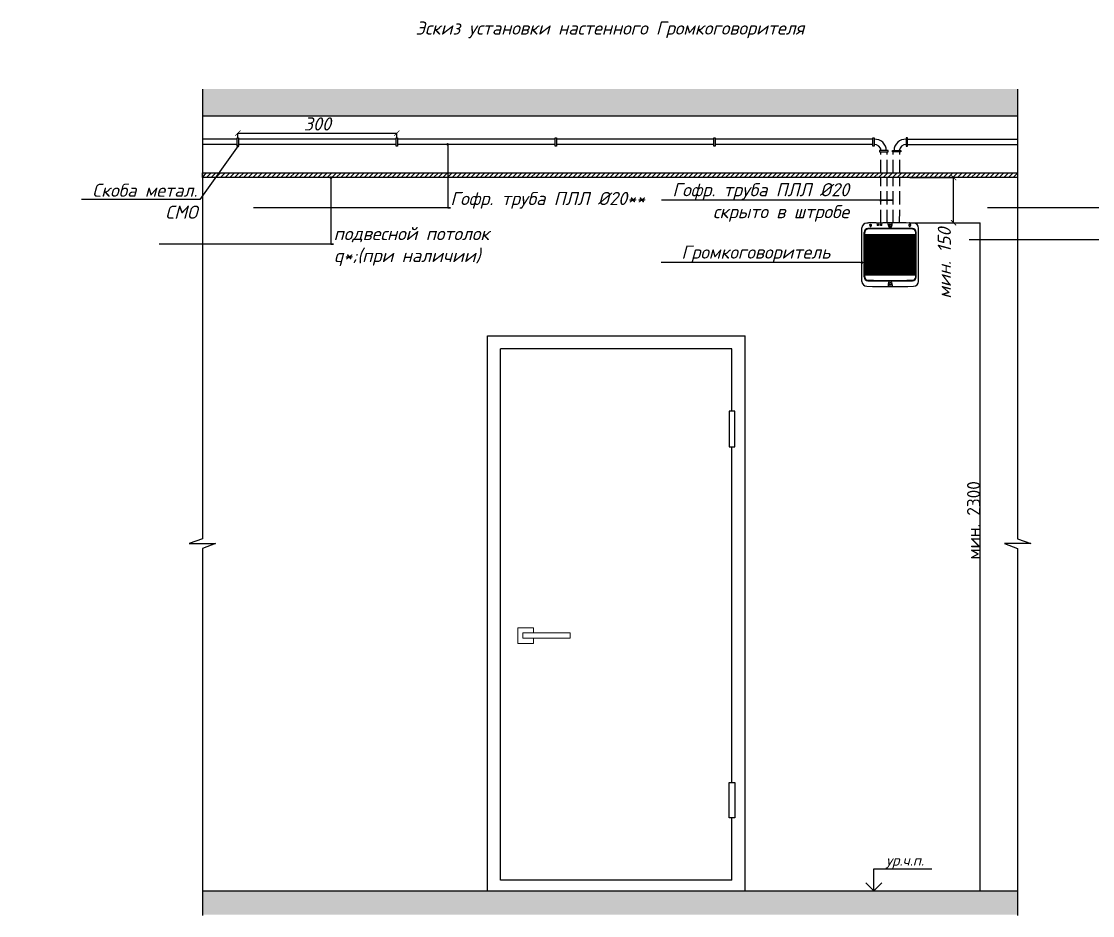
# Model space of a CAD drawing. Extents: x -152830 to 1281226, y -304852 to -2349.
# Drawn here: x 1075111 to 1095485, y -119003 to -102003 of the extents above; entities that cross this region are included whole.
import ezdxf
from ezdxf import colors
from ezdxf.entities.mleader import LeaderData, LeaderLine
from ezdxf.math import Vec2, Vec3

# ---------------------------------------------------------------- set-up
doc = ezdxf.new("R2010")
doc.units = 0
doc.header["$LTSCALE"] = 100
doc.header["$PDMODE"] = 1
doc.header["$PDSIZE"] = 200
doc.linetypes.add('GOST2.303 4', pattern=[7, 5, -2, 0])
doc.layers.get('Defpoints').update_dxf_attribs({"color": 42})
doc.styles.add('BDG_GOST_Common_R', font='GOST_Common.ttf')
doc.styles.add('OlympDesign', font='isocpeui.ttf', dxfattribs={"height": 250})
doc.linetypes.add('зигзаг', pattern='A,0.00254,-5.08,[131,ltypeshp.shx,S=5.08,R=0,X=-5.08,Y=0],-10.16,[131,ltypeshp.shx,S=5.08,R=180,X=5.08,Y=0],-5.08', length=20.32254)
doc.dimstyles.new('BDG_D_1-4', dxfattribs={"dimtxt": 2.5, "dimasz": 2, "dimexe": 1, "dimexo": 0.5, "dimgap": 0.5, "dimtad": 1, "dimdec": 4, "dimlfac": 4, "dimdsep": 46, "dimtxsty": 'BDG_GOST_Common_R', "dimblk": 'ARCHTICK', "dimcen": 0, "dimclrd": 256, "dimclre": 256, "dimclrt": 256, "dimadec": 4, "dimazin": 2, "dimtfac": 1, "dimtdec": 4, "dimtofl": 0, "dimtmove": 1, "dimatfit": 3, "dimfxl": 1, "dimtolj": 1, "dimtzin": 0, "dimlwd": -1, "dimlwe": -1, "dimarcsym": 0})

# ---------------------------------------------------------------- blocks, each defined once
blk = doc.blocks.new('_Open90')
at = {"color": 0, "linetype": 'ByBlock', "lineweight": -2}
for p, q in [((0, 0), (-1, 0)), ((-0.5, 0.5), (0, 0)), ((0, 0), (-0.5, -0.5))]:
    blk.add_line(p, q, dxfattribs=at)
blk = doc.blocks.new('_ArchTick')
at = {"color": 0, "linetype": 'ByBlock', "const_width": 0.15}
blk.add_lwpolyline([(-0.5, -0.5), (0.5, 0.5)], dxfattribs=at)
blk = doc.blocks.new('*D289')
at = {"transparency": 16777216}
for p, q in [((1092012, -105830), (1093349, -105830)), ((1093348, -118530), (1093348, -105830)), ((1090543, -118530), (1093349, -118530))]:
    blk.add_line(p, q, dxfattribs=at)
at = {"layer": 'Defpoints', "color": 0, "transparency": 16777216}
for p in [(1092011, -105830), (1093348, -105830), (1090542, -118530)]:
    blk.add_point(p, dxfattribs=at)
at = {"transparency": 16777216, "xscale": 2, "yscale": 2, "zscale": 2}
for p, rotation in [((1093348, -105830), 90), ((1093348, -118530), 270)]:
    blk.add_blockref('_ArchTick', p, dxfattribs=dict(at, rotation=rotation))
at = {"transparency": 16777216, "insert": (1093222, -111488), "char_height": 2.5, "width": 1514.57, "attachment_point": 5, "rotation": 90, "style": 'BDG_GOST_Common_R'}
blk.add_mtext('\\A1;{\\H100x;мин. 2300}', dxfattribs=at)
blk = doc.blocks.new('_Dot')
at = {"color": 0, "linetype": 'ByBlock', "lineweight": -2}
blk.add_line((-0.5, 0), (-1, 0), dxfattribs=at)
at = {"color": 0, "linetype": 'ByBlock', "const_width": 0.5}
blk.add_lwpolyline([(-0.25, 0, 1), (0.25, 0, 1)], format="xyb", close=True, dxfattribs=at)
blk = doc.blocks.new('*D290')
at = {"transparency": 16777216}
for p, q in [((1079229, -104213), (1079229, -104126)), ((1079229, -104127), (1082251, -104127)), ((1082251, -104213), (1082251, -104126))]:
    blk.add_line(p, q, dxfattribs=at)
at = {"layer": 'Defpoints', "color": 0, "transparency": 16777216}
for p in [(1079229, -104213), (1082251, -104127), (1082251, -104213)]:
    blk.add_point(p, dxfattribs=at)
at = {"transparency": 16777216, "xscale": 100, "yscale": 100, "zscale": 100, "rotation": 180}
blk.add_blockref('_ArchTick', (1079229, -104127), dxfattribs=at)
at = {"transparency": 16777216, "xscale": 100, "yscale": 100, "zscale": 100}
blk.add_blockref('_ArchTick', (1082251, -104127), dxfattribs=at)
at = {"transparency": 16777216, "insert": (1080740, -103952), "char_height": 250, "attachment_point": 5, "style": 'OlympDesign'}
blk.add_mtext('\\A1;300', dxfattribs=at)
blk = doc.blocks.new('*D300')
at = {"transparency": 16777216}
for p, q in [((1092012, -104973), (1092842, -104973)), ((1092841, -105830), (1092841, -104973)), ((1092012, -105830), (1092842, -105830))]:
    blk.add_line(p, q, dxfattribs=at)
at = {"layer": 'Defpoints', "color": 0, "transparency": 16777216}
for p in [(1092011, -104973), (1092841, -104973), (1092011, -105830)]:
    blk.add_point(p, dxfattribs=at)
at = {"transparency": 16777216, "xscale": 100, "yscale": 100, "zscale": 100}
for p, rotation in [((1092841, -104973), 90), ((1092841, -105830), 270)]:
    blk.add_blockref('_ArchTick', p, dxfattribs=dict(at, rotation=rotation))
at = {"transparency": 16777216, "insert": (1092666, -106599), "char_height": 250, "attachment_point": 5, "rotation": 90, "style": 'OlympDesign'}
blk.add_mtext('\\A1;мин. 150', dxfattribs=at)

msp = doc.modelspace()

# ---------------------------------------------------------------- hatches: boundary and pattern name
h = msp.add_hatch()
h.set_pattern_fill('AR-CONC', color=252, scale=2.017466)
h.set_pattern_definition([(50, (-2108184.78, -4859851.33), (367.551467, -32.156571), [38.432737, -422.760105]), (355, (-2108184.78, -4859851.33), (-71.102422, 385.450785), [30.74619, -338.209263]), (100.451445, (-2108154.15, -4859854), (296.449043, 353.294198), [32.6628, -359.291102]), (46.1842, (-2108184.8, -4859748.84), (546.892884, -84.818988), [57.649105, -634.14016]), (96.635558, (-2108139.2, -4859755.9), (478.954887, 499.17392), [48.99422, -538.93714]), (351.184151, (-2108184.8, -4859748.84), (478.95489, 499.17392), [46.11922, -507.311585]), (21, (-2108133.54, -4859774.47), (305.876955, -206.316611), [38.432737, -422.760105]), (326, (-2108133.54, -4859774.47), (124.683522, 371.593051), [30.74619, -338.208084]), (71.451445, (-2108108.05, -4859791.66), (430.560476, 165.276442), [32.6628, -359.290483]), (37.5, (-2108184.78, -4859851.33), (6.2311536, 170.5869583), [0, -334.108592, 0, -343.332449, 0, -339.489175]), (7.5, (-2108184.78, -4859851.33), (134.8064307, 202.1109536), [0, -195.7507396, 0, -326.422045, 0, -129.390214]), (327.5, (-2108299.05, -4859851.33), (273.5494835, -11.557549), [0, -128.109123, 0, -399.700463, 0, -530.371768]), (317.5, (-2108350.3, -4859851.33), (298.845661, 51.297094), [0, -166.54186, 0, -265.442102, 0, -376.640821])])
h.paths.add_polyline_path([(1078554.159191, -103287.821266), (1078554.159191, -103795.452077), (1094055.327299, -103795.452077), (1094055.327299, -103287.821266)])
at = {"linetype": 'Continuous'}
h = msp.add_hatch(dxfattribs=at)
h.set_pattern_fill('ANSI31', color=256, scale=498.718082, style=0)
h.set_pattern_definition([(45, (1079121.606, -110037.78), (-44.08087, 44.08087), [])])
h.paths.add_polyline_path([(1078554.159191, -104883.729041), (1078554.159191, -104972.977972), (1094055.327299, -104972.977972), (1094055.327299, -104883.729041)])
h = msp.add_hatch()
h.set_pattern_fill('AR-CONC', color=252, scale=2.017466)
h.set_pattern_definition([(50, (-2108184.78, -4875042.38), (367.551467, -32.156571), [38.432737, -422.760105]), (355, (-2108184.78, -4875042.38), (-71.102422, 385.450785), [30.74619, -338.209263]), (100.451445, (-2108154.15, -4875045.06), (296.449043, 353.294198), [32.6628, -359.291102]), (46.1842, (-2108184.8, -4874939.9), (546.892884, -84.818988), [57.649105, -634.14016]), (96.635558, (-2108139.2, -4874946.96), (478.954887, 499.17392), [48.99422, -538.93714]), (351.184151, (-2108184.8, -4874939.9), (478.95489, 499.17392), [46.11922, -507.311585]), (21, (-2108133.54, -4874965.52), (305.876955, -206.316611), [38.432737, -422.760105]), (326, (-2108133.54, -4874965.5), (124.683522, 371.593051), [30.74619, -338.208084]), (71.451445, (-2108108.05, -4874982.7), (430.560476, 165.276442), [32.6628, -359.290483]), (37.5, (-2108184.78, -4875042.38), (6.2311536, 170.5869583), [0, -334.108592, 0, -343.332449, 0, -339.489175]), (7.5, (-2108184.78, -4875042.38), (134.8064307, 202.1109536), [0, -195.7507396, 0, -326.422045, 0, -129.390214]), (327.5, (-2108299.05, -4875042.38), (273.5494835, -11.557549), [0, -128.109123, 0, -399.700463, 0, -530.371768]), (317.5, (-2108350.3, -4875042.38), (298.845661, 51.297094), [0, -166.54186, 0, -265.442102, 0, -376.640821])])
h.paths.add_polyline_path([(1078554.159191, -118530.457371), (1078554.159191, -118986.501587), (1094055.327299, -118986.501587), (1094055.327299, -118530.457371)])

# ---------------------------------------------------------------- linework, layer by layer
at = {"color": 252}
for p, q in [((1078554.159191, -103795.452077), (1094055.327299, -103795.452077)), ((1078554.159191, -118530.457371), (1094055.327299, -118530.457371))]:
    msp.add_line(p, q, dxfattribs=at)
at = {"linetype": 'Continuous'}
for p, q in [((1091098.517806, -106944.535706), (1091098.517806, -105929.045055)), ((1091244.501964, -105865.147478), (1091281.774515, -105865.147478)), ((1091260.342798, -105840.845775), (1091260.342798, -105829.664009)), ((1091265.933681, -105840.740169), (1091265.933681, -105829.552192)), ((1091369.986219, -105832.869449), (1091369.986219, -105836.783067)), ((1091494.228055, -105831.788545), (1091494.228055, -105835.702163)), ((1091598.591198, -105865.712778), (1091598.591198, -105831.583546)), ((1091673.1363, -105865.712778), (1091673.1363, -105831.583546)), ((1092027.225534, -105865.147478), (1091989.952983, -105865.147478)), ((1092005.793817, -105840.740169), (1092005.793817, -105829.552192)), ((1092011.3847, -105840.845775), (1092011.3847, -105829.664009)), ((1092173.209692, -106944.535706), (1092173.209692, -105930.840349)), ((1091142.002449, -106861.125949), (1091142.002449, -106013.330716)), ((1091151.320586, -106861.125949), (1091151.320586, -106013.330716)), ((1091166.850816, -106073.817855), (1091166.850816, -106055.181579)), ((1091166.850816, -106111.090406), (1091166.850816, -106092.45413)), ((1091166.850816, -106148.362957), (1091166.850816, -106129.726681)), ((1092104.876682, -106073.817855), (1092104.876682, -106055.181579)), ((1092104.876682, -106111.090406), (1092104.876682, -106092.45413)), ((1092104.876682, -106148.362957), (1092104.876682, -106129.726681)), ((1092120.406912, -106861.125949), (1092120.406912, -106013.330716)), ((1092129.725049, -106861.125949), (1092129.725049, -106013.330716)), ((1091166.850816, -106185.635508), (1091166.850816, -106166.999232)), ((1091166.850816, -106222.908059), (1091166.850816, -106204.271783)), ((1091166.850816, -106260.180609), (1091166.850816, -106241.544334)), ((1091166.850816, -106297.45316), (1091166.850816, -106278.816885)), ((1091166.850816, -106334.725711), (1091166.850816, -106316.089436)), ((1091166.850816, -106371.998262), (1091166.850816, -106353.361987)), ((1092104.876682, -106185.635508), (1092104.876682, -106166.999232)), ((1092104.876682, -106222.908059), (1092104.876682, -106204.271783)), ((1092104.876682, -106260.180609), (1092104.876682, -106241.544334)), ((1092104.876682, -106297.45316), (1092104.876682, -106278.816885)), ((1092104.876682, -106334.725711), (1092104.876682, -106316.089436)), ((1092104.876682, -106371.998262), (1092104.876682, -106353.361987)), ((1091166.850816, -106409.270813), (1091166.850816, -106390.634538)), ((1091166.850816, -106427.907089), (1091166.850816, -106446.543364)), ((1091166.850816, -106465.17964), (1091166.850816, -106483.815915)), ((1091166.850816, -106502.452191), (1091166.850816, -106521.088466)), ((1091166.850816, -106539.724742), (1091166.850816, -106558.361017)), ((1092104.876682, -106409.270813), (1092104.876682, -106390.634538)), ((1092104.876682, -106427.907089), (1092104.876682, -106446.543364)), ((1092104.876682, -106465.17964), (1092104.876682, -106483.815915)), ((1092104.876682, -106502.452191), (1092104.876682, -106521.088466)), ((1092104.876682, -106539.724742), (1092104.876682, -106558.361017)), ((1091166.850816, -106576.997293), (1091166.850816, -106595.633568)), ((1091166.850816, -106614.269844), (1091166.850816, -106632.906119)), ((1091166.850816, -106651.542395), (1091166.850816, -106670.17867)), ((1091166.850816, -106688.814946), (1091166.850816, -106707.451221)), ((1091166.850816, -106726.087497), (1091166.850816, -106744.723772)), ((1092104.876682, -106576.997293), (1092104.876682, -106595.633568)), ((1092104.876682, -106614.269844), (1092104.876682, -106632.906119)), ((1092104.876682, -106651.542395), (1092104.876682, -106670.17867)), ((1092104.876682, -106688.814946), (1092104.876682, -106707.451221)), ((1092104.876682, -106726.087497), (1092104.876682, -106744.723772)), ((1091166.850816, -106763.360048), (1091166.850816, -106781.996323)), ((1091166.850816, -106800.632599), (1091166.850816, -106819.268874)), ((1092104.876682, -106763.360048), (1092104.876682, -106781.996323)), ((1092104.876682, -106800.632599), (1092104.876682, -106819.268874)), ((1091598.591198, -107008.737675), (1091598.591198, -107042.866907)), ((1091673.1363, -107008.737675), (1091673.1363, -107042.866907))]:
    msp.add_line(p, q, dxfattribs=at)
at = {"color": 254, "linetype": 'Continuous'}
for p, q in [((1091166.850816, -106055.181579), (1092104.876682, -106055.181579)), ((1091166.850816, -106073.817855), (1092104.876682, -106073.817855)), ((1091166.850816, -106092.45413), (1092104.876682, -106092.45413)), ((1091166.850816, -106111.090406), (1092104.876682, -106111.090406)), ((1091166.850816, -106129.726681), (1092104.876682, -106129.726681)), ((1091166.850816, -106148.362957), (1092104.876682, -106148.362957)), ((1091166.850816, -106166.999232), (1092104.876682, -106166.999232)), ((1091166.850816, -106185.635508), (1092104.876682, -106185.635508)), ((1091166.850816, -106204.271783), (1092104.876682, -106204.271783)), ((1091166.850816, -106222.908059), (1092104.876682, -106222.908059)), ((1091166.850816, -106241.544334), (1092104.876682, -106241.544334)), ((1091166.850816, -106260.180609), (1092104.876682, -106260.180609)), ((1091166.850816, -106278.816885), (1092104.876682, -106278.816885)), ((1091166.850816, -106297.45316), (1092104.876682, -106297.45316)), ((1091166.850816, -106316.089436), (1092104.876682, -106316.089436)), ((1091166.850816, -106334.725711), (1092104.876682, -106334.725711)), ((1091166.850816, -106353.361987), (1092104.876682, -106353.361987)), ((1091166.850816, -106371.998262), (1092104.876682, -106371.998262)), ((1091166.850816, -106390.634538), (1092104.876682, -106390.634538)), ((1091166.850816, -106409.270813), (1092104.876682, -106409.270813)), ((1091166.850816, -106427.907089), (1092104.876682, -106427.907089)), ((1091166.850816, -106446.543364), (1092104.876682, -106446.543364)), ((1091166.850816, -106465.17964), (1092104.876682, -106465.17964)), ((1091166.850816, -106483.815915), (1092104.876682, -106483.815915)), ((1091166.850816, -106502.452191), (1092104.876682, -106502.452191)), ((1091166.850816, -106521.088466), (1092104.876682, -106521.088466)), ((1091166.850816, -106539.724742), (1092104.876682, -106539.724742)), ((1091166.850816, -106558.361017), (1092104.876682, -106558.361017)), ((1091166.850816, -106576.997293), (1092104.876682, -106576.997293)), ((1091166.850816, -106595.633568), (1092104.876682, -106595.633568)), ((1091166.850816, -106614.269844), (1092104.876682, -106614.269844)), ((1091166.850816, -106632.906119), (1092104.876682, -106632.906119)), ((1091166.850816, -106651.542395), (1092104.876682, -106651.542395)), ((1091166.850816, -106670.17867), (1092104.876682, -106670.17867)), ((1091166.850816, -106688.814946), (1092104.876682, -106688.814946)), ((1091166.850816, -106707.451221), (1092104.876682, -106707.451221)), ((1091166.850816, -106726.087497), (1092104.876682, -106726.087497)), ((1091166.850816, -106744.723772), (1092104.876682, -106744.723772)), ((1091166.850816, -106763.360048), (1092104.876682, -106763.360048)), ((1091166.850816, -106781.996323), (1092104.876682, -106781.996323)), ((1091166.850816, -106800.632599), (1092104.876682, -106800.632599)), ((1091166.850816, -106819.268874), (1092104.876682, -106819.268874))]:
    msp.add_line(p, q, dxfattribs=at)
for p, q in [((1083976.077269, -107980.457371), (1088876.077269, -107980.457371)), ((1083976.077269, -118530.457371), (1083976.077269, -107980.457371)), ((1088876.077269, -118530.457371), (1088876.077269, -107980.457371)), ((1088626.077269, -108230.457371), (1084226.077269, -108230.457371)), ((1088626.077269, -109414.982838), (1088626.077269, -108230.457371)), ((1088626.077269, -116471.219629), (1088626.077269, -110089.695113)), ((1088626.077269, -118330.457371), (1088626.077269, -117145.931904)), ((1088626.077269, -118330.457371), (1084226.077269, -118330.457371))]:
    msp.add_line(p, q)
at = {"lineweight": 9}
for p, q in [((1084551.077269, -113830.457371), (1084551.077269, -113530.457371)), ((1084551.077269, -113530.457371), (1084851.077269, -113530.457371)), ((1084651.077269, -113630.457371), (1084651.077269, -113730.457371)), ((1085551.077269, -113630.457371), (1084651.077269, -113630.457371)), ((1084851.077269, -113530.457371), (1084851.077269, -113630.457371)), ((1085551.077269, -113730.457371), (1085551.077269, -113630.457371)), ((1084851.077269, -113830.457371), (1084551.077269, -113830.457371)), ((1084651.077269, -113730.457371), (1085551.077269, -113730.457371)), ((1084851.077269, -113730.457371), (1084851.077269, -113830.457371))]:
    msp.add_line(p, q, dxfattribs=at)
at = {"color": 252}
for points in [[(1078554.159191, -103287.821266), (1078554.159191, -111838.335789), (1078299.774086, -111931.545073), (1078799.962697, -111931.545073), (1078554.159191, -112021.357032), (1078554.159191, -119002.829498)], [(1094055.327299, -103287.821266), (1094055.327299, -111838.335789), (1094309.712404, -111931.545073), (1093809.523793, -111931.545073), (1094055.327299, -112021.357032), (1094055.327299, -119002.829498)]]:
    msp.add_lwpolyline(points, dxfattribs=at)
at = {"linetype": 'зигзаг', "ltscale": 0.05}
for points in [[(1079216.004163, -104244.3556), (1078554.159191, -104244.3556)], [(1082238.416398, -104244.3556), (1079241.004163, -104244.3556)], [(1085260.828632, -104244.3556), (1082263.416398, -104244.3556)], [(1088283.240866, -104244.3556), (1085285.828632, -104244.3556)], [(1091305.653101, -104244.3556), (1088308.240866, -104244.3556)], [(1091966.074398, -104244.3556), (1094055.327299, -104244.3556)], [(1079216.004163, -104341.621465), (1078554.159191, -104341.621465)], [(1082238.416398, -104341.621465), (1079241.004163, -104341.621465)], [(1085260.828632, -104341.621465), (1082263.416398, -104341.621465)], [(1088283.240866, -104341.621465), (1085285.828632, -104341.621465)], [(1091305.653101, -104341.621465), (1088308.240866, -104341.621465)], [(1091966.074398, -104341.621465), (1094055.327299, -104341.621465)]]:
    msp.add_lwpolyline(points, dxfattribs=at)
for points in [[(1079216.004163, -104372.282032), (1079216.004163, -104213.293381), (1079241.004163, -104213.293381), (1079241.004163, -104372.282032)], [(1082238.416398, -104372.282032), (1082238.416398, -104213.293381), (1082263.416398, -104213.293381), (1082263.416398, -104372.282032)], [(1085260.828632, -104372.282032), (1085260.828632, -104213.293381), (1085285.828632, -104213.293381), (1085285.828632, -104372.282032)], [(1088283.240866, -104372.282032), (1088283.240866, -104213.293381), (1088308.240866, -104213.293381), (1088308.240866, -104372.282032)], [(1091305.653101, -104372.282032), (1091305.653101, -104213.293381), (1091330.653101, -104213.293381), (1091330.653101, -104372.282032)], [(1091966.074398, -104372.282032), (1091966.074398, -104213.293381), (1091941.074398, -104213.293381), (1091941.074398, -104372.282032)], [(1091594.282925, -104458.20635), (1091435.294273, -104458.20635), (1091435.294273, -104483.20635), (1091594.282925, -104483.20635)], [(1091677.444574, -104458.20635), (1091836.433225, -104458.20635), (1091836.433225, -104483.20635), (1091677.444574, -104483.20635)], [(1078554.159191, -104883.729041), (1094055.327299, -104883.729041), (1094055.327299, -104972.977972), (1078554.159191, -104972.977972)], [(1088681.761641, -109414.982838), (1088570.392897, -109414.982838), (1088570.392897, -110089.695113), (1088681.761641, -110089.695113)], [(1088681.761641, -117145.931904), (1088570.392897, -117145.931904), (1088570.392897, -116471.219629), (1088681.761641, -116471.219629)]]:
    msp.add_lwpolyline(points, close=True)
at = {"linetype": 'GOST2.303 4', "ltscale": 0.5}
for points in [[(1091455.751344, -104883.729041), (1091455.751344, -104483.20635)], [(1091577.151393, -104883.729041), (1091577.288599, -104483.20635)], [(1091694.901004, -104883.729041), (1091694.901004, -104483.20635)], [(1091818.410934, -104883.729041), (1091819.438899, -104483.20635)], [(1091455.751344, -105832.384718), (1091455.751344, -104972.977972)], [(1091576.826494, -105832.148982), (1091577.120819, -104972.977972)], [(1091694.901004, -105832.148982), (1091694.901004, -104972.977972)], [(1091815.976154, -105832.384718), (1091818.181872, -104972.977972)]]:
    msp.add_lwpolyline(points, dxfattribs=at)
msp.add_lwpolyline([(1084226.077269, -118330.457371), (1084226.077269, -108230.457371)])
msp.add_lwpolyline([(1091172.790799, -118379.038627, 10, 10, 0), (1091324.191863, -118530.457371, 10, 10, 0), (1091475.592927, -118379.038627, 0, 0, 0)], format="xyseb")
at = {"linetype": 'Continuous'}
for centre in [(1091635.863749, -105865.712778), (1091635.863749, -107008.737675)]:
    msp.add_circle(centre, 15.53023, dxfattribs=at)
at = {"linetype": 'зигзаг', "ltscale": 0.05}
for centre, radius, start, end in [((1091348.679407, -104457.242634), 213.648864, 359.7415522692, 94.8400007294), ((1091923.048091, -104457.242634), 213.648864, 85.1599992706, 180.2584477308), ((1091328.233962, -104480.179784), 138.579436, 9.1234397268, 88.9997545945), ((1091943.493536, -104480.179784), 138.579436, 91.0002454055, 170.8765602732)]:
    msp.add_arc(centre, radius, start, end, dxfattribs=at)
at = {"linetype": 'Continuous'}
for centre, radius, start, end in [((1091191.699183, -105929.045055), 93.181377, 91.2289999945, 180), ((1091213.441505, -106013.330716), 71.439056, 91.2849999999, 180), ((1091597.640748, -124846.722089), 19015.213088, 91.0160000079, 91.2289999945), ((1091635.863749, -124846.759361), 18909.607527, 88.7150000001, 91.2849999999), ((1091635.863749, -124846.759361), 18900.289389, 88.7150000001, 91.2849999999), ((1091306.448838, -105865.192696), 61.946887, 179.9581749994, 192.7790380022), ((1091318.924917, -105865.147323), 74.422947, 180.0001160015, 191.6783370035), ((1091285.472169, -105869.956581), 40.436071, 192.7705029948, 208.5591140071), ((1091291.181336, -105870.86049), 46.097237, 191.7042799965, 206.5802559959), ((1091273.920611, -105879.481756), 26.803238, 206.6086039993, 230.3582690032), ((1091271.596878, -105877.472007), 24.656221, 208.6342140062, 232.8372460006), ((1091263.127182, -105888.655319), 10.627603, 232.8052240013, 270.0596199983), ((1091263.136562, -105892.512587), 9.888799, 230.3047549985, 270.009736995), ((1091635.863749, -124846.759361), 19009.622205, 91.1149999996, 91.1320000069), ((1091635.863749, -124846.759361), 19020.803971, 91.1140000015, 91.1310000029), ((1091263.136817, -105892.521191), 9.880202, 270.0082660097, 309.7132480041), ((1091263.149303, -105888.655319), 10.627603, 269.9403800017, 307.1947759987), ((1091597.640748, -124846.722089), 19015.213088, 90.6859999957, 91.0000000015), ((1091252.349662, -105879.481756), 26.803238, 309.6417309968, 333.3913960007), ((1091254.676501, -105877.486494), 24.646555, 307.1888519971, 331.3918840004), ((1091235.088936, -105870.86049), 46.097237, 333.4197440041, 348.2957200035), ((1091240.80121, -105869.934187), 40.44406, 331.410909996, 347.1995199996), ((1091207.348461, -105865.116952), 74.42606, 348.298280999, 359.9765020008), ((1091219.827647, -105865.192696), 61.946887, 347.2209619978, 0.0418250006), ((1091597.640748, -124846.722089), 19011.29947, 90.3119999942, 90.6859999957), ((1091380.911251, -105870.438621), 1.140994, 179.7662729998, 246.3529329919), ((1091380.906523, -105870.432415), 1.136254, 113.4914189915, 180.0780779993), ((1091390.687704, -105892.947819), 25.684465, 100.2038829987, 113.4816290047), ((1091390.661017, -105847.923223), 25.676694, 246.5757500064, 259.8534950001), ((1091397.09675, -105928.747812), 62.053616, 94.2147610061, 100.1721799914), ((1091397.156442, -105812.123224), 62.061133, 259.7730719944, 265.7304910038), ((1091401.436611, -105984.763133), 118.236595, 89.9631839972, 94.3171390023), ((1091401.436611, -105756.11101), 118.236595, 265.6828609977, 270.0368160028), ((1091401.588565, -105984.763133), 118.236595, 85.6828609977, 90.0368160028), ((1091401.588565, -105756.11101), 118.236595, 269.9631839972, 274.3171390023), ((1091405.928419, -105928.747812), 62.053616, 79.8278200086, 85.7852389939), ((1091405.868733, -105812.123224), 62.061133, 274.2695089962, 280.2269279924), ((1091412.334366, -105892.921132), 25.658753, 66.5009890023, 79.7787340013), ((1091412.361053, -105847.949904), 25.650976, 280.163834998, 293.4415800087), ((1091422.115546, -105870.437149), 1.139366, 0.1599799985, 66.7466390047), ((1091422.110819, -105870.433894), 1.144093, 293.4095719953, 359.9962309996), ((1091442.100355, -105870.438621), 1.140994, 179.7662729998, 246.3529329919), ((1091442.095628, -105870.432415), 1.136254, 113.4914189915, 180.0780779993), ((1091451.850122, -105847.923223), 25.676694, 246.5757500064, 259.8534950001), ((1091451.876809, -105892.947819), 25.684465, 100.2038829987, 113.4816290047), ((1091458.285855, -105928.747812), 62.053616, 94.2147610061, 100.1721799914), ((1091458.345547, -105812.123224), 62.061133, 259.7730719944, 265.7304910038), ((1091462.625715, -105984.763133), 118.236595, 89.9631839972, 94.3171390023), ((1091462.625715, -105756.11101), 118.236595, 265.6828609977, 270.0368160028), ((1091462.777669, -105984.763133), 118.236595, 85.6828609977, 90.0368160028), ((1091462.777669, -105756.11101), 118.236595, 269.9631839972, 274.3171390023), ((1091467.117524, -105928.747812), 62.053616, 79.8278200086, 85.7852389939), ((1091467.057838, -105812.123224), 62.061133, 274.2695089962, 280.2269279924), ((1091473.52347, -105892.921132), 25.658753, 66.5009890023, 79.7787340013), ((1091473.550157, -105847.949904), 25.650976, 280.163834998, 293.4415800087), ((1091483.304651, -105870.437149), 1.139366, 0.1599799985, 66.7466390047), ((1091483.299924, -105870.433894), 1.144093, 293.4095719953, 359.9962309996), ((1091597.640748, -124846.722089), 19015.213088, 88.769999993, 90.3119999942), ((1091683.725972, -105865.754443), 85.13478, 179.9719570014, 195.3043109979), ((1091635.863749, -105865.712778), 37.272551, 180, 0), ((1091660.47328, -105872.126453), 61.02482, 195.2962409972, 213.3641829965), ((1091645.34237, -105882.037659), 42.936879, 213.4223869979, 237.8520319988), ((1091635.87267, -105897.085426), 25.157388, 237.8764980058, 269.9796869903), ((1091635.851729, -105897.096223), 25.146597, 270.0273989981, 302.1305869943), ((1091626.378922, -105882.037659), 42.936879, 302.1479680012, 326.5776130021), ((1091611.251118, -105872.106916), 61.032976, 326.6188969984, 344.6868379957), ((1091588.001532, -105865.754443), 85.13478, 344.6956890021, 0.0280429986), ((1092051.899857, -105865.192696), 61.946887, 179.9581749994, 192.7790380022), ((1092064.375937, -105865.147323), 74.422947, 180.0001160015, 191.6783370035), ((1092030.923189, -105869.956581), 40.436071, 192.7705029948, 208.5591140071), ((1092036.632356, -105870.86049), 46.097237, 191.7042799965, 206.5802559959), ((1092019.37163, -105879.481756), 26.803238, 206.6086039993, 230.3582690032), ((1092017.047898, -105877.472007), 24.656221, 208.6342140062, 232.8372460006), ((1092008.578201, -105888.655319), 10.627603, 232.8052240013, 270.0596199983), ((1092008.587582, -105892.512587), 9.888799, 230.3047549985, 270.009736995), ((1091635.863749, -124846.759361), 19020.803971, 88.8689999837, 88.8859999985), ((1091635.863749, -124846.759361), 19009.622205, 88.8680000065, 88.8850000004), ((1092008.587836, -105892.521191), 9.880202, 270.0082660097, 309.7132480041), ((1092008.600323, -105888.655319), 10.627603, 269.9403800017, 307.1947759987), ((1091597.640748, -124846.722089), 19015.213088, 88.5389999917, 88.7530000029), ((1091997.800682, -105879.481756), 26.803238, 309.6417309968, 333.3913960007), ((1092000.12752, -105877.486494), 24.646555, 307.1888519971, 331.3918840004), ((1091980.539956, -105870.86049), 46.097237, 333.4197440041, 348.2957200035), ((1091986.252229, -105869.934187), 40.44406, 331.410909996, 347.1995199996), ((1091952.799481, -105865.116952), 74.42606, 348.298280999, 359.9765020008), ((1091965.278666, -105865.192696), 61.946887, 347.2209619978, 0.0418250006), ((1092058.285993, -106013.330716), 71.439056, 0, 88.7150000001), ((1092080.028315, -105930.840349), 93.181377, 0, 88.5389999917), ((1091213.441505, -106013.330716), 62.120918, 91.2849999999, 180), ((1091635.863749, -106437.225227), 340.733237, 115.5170000032, 122.0300000059), ((1091635.863749, -106437.225227), 340.733237, 73.1680000068, 106.8319999932), ((1091635.863749, -106437.225227), 340.733237, 57.9699999941, 64.4829999968), ((1092058.285993, -106013.330716), 62.120918, 0, 88.7150000001), ((1091635.863749, -106437.225227), 340.733237, 165.7520000038, 168.9639999985), ((1091635.863749, -106437.225227), 340.733237, 159.1749999949, 162.4930000001), ((1091635.863749, -106437.225227), 340.733237, 152.2959999969, 155.7820000009), ((1091635.863749, -106437.225227), 340.733237, 144.950000001, 148.6949999995), ((1091635.863749, -106437.225227), 340.733237, 136.8679999953, 141.0240000081), ((1091635.863749, -106437.225227), 340.733237, 127.5260000041, 132.4070000039), ((1091635.863749, -106437.225227), 340.733237, 47.5929999961, 52.4739999959), ((1091635.863749, -106437.225227), 340.733237, 38.9759999919, 43.1320000047), ((1091635.863749, -106437.225227), 340.733237, 31.3050000005, 35.049999999), ((1091635.863749, -106437.225227), 340.733237, 24.2179999991, 27.7040000031), ((1091635.863749, -106437.225227), 340.733237, 17.5069999999, 20.8250000051), ((1091635.863749, -106437.225227), 340.733237, 11.0360000015, 14.2479999962), ((1091635.863749, -106437.225227), 340.733237, 178.4330000023, 181.5669999977), ((1091635.863749, -106437.225227), 340.733237, 172.1410000042, 175.293999998), ((1091635.863749, -106437.225227), 340.733237, 184.706000002, 187.8589999958), ((1091635.863749, -106437.225227), 340.733237, 191.0360000015, 194.2479999962), ((1091635.863749, -106437.225227), 340.733237, 197.5069999999, 200.8250000051), ((1091635.863749, -106437.225227), 340.733237, 339.1749999949, 342.4930000001), ((1091635.863749, -106437.225227), 340.733237, 345.7520000038, 348.9639999985), ((1091635.863749, -106437.225227), 340.733237, 4.706000002, 7.8589999958), ((1091635.863749, -106437.225227), 340.733237, 352.1410000042, 355.293999998), ((1091635.863749, -106437.225227), 340.733237, 358.4330000023, 1.5669999977), ((1091635.863749, -106437.225227), 340.733237, 204.2179999991, 207.7040000031), ((1091635.863749, -106437.225227), 340.733237, 211.3050000005, 215.049999999), ((1091635.863749, -106437.225227), 340.733237, 218.9759999919, 223.1320000047), ((1091635.863749, -106437.225227), 340.733237, 227.5929999961, 232.4739999959), ((1091635.863749, -106437.225227), 340.733237, 237.9699999941, 244.4829999968), ((1091635.863749, -106437.225227), 340.733237, 295.5170000032, 302.0300000059), ((1091635.863749, -106437.225227), 340.733237, 307.5260000041, 312.4070000039), ((1091635.863749, -106437.225227), 340.733237, 316.8679999953, 321.0240000081), ((1091635.863749, -106437.225227), 340.733237, 324.950000001, 328.6949999995), ((1091635.863749, -106437.225227), 340.733237, 332.2959999969, 335.7820000009), ((1091191.699183, -106944.535706), 93.181377, 180, 268.660999986), ((1091213.441505, -106861.125949), 71.439056, 180, 268.7150000001), ((1091213.441505, -106861.125949), 62.120918, 180, 268.7150000001), ((1091635.863749, -88027.691092), 18909.607527, 268.7150000001, 271.2849999999), ((1091635.863749, -88027.691092), 18900.289389, 268.7150000001, 271.2849999999), ((1091635.863749, -106437.225227), 340.733237, 253.1680000068, 286.8319999932), ((1091686.099171, -106998.162222), 86.379093, 152.4628720045, 167.7952259997), ((1091655.118289, -106982.035949), 51.45244, 128.4599610067, 152.4363319901), ((1091635.881895, -106957.840801), 20.542189, 90.0506039977, 128.4200030026), ((1091635.842504, -106957.831875), 20.533268, 51.5713079986, 89.9407069972), ((1091616.603003, -106982.035949), 51.45244, 27.5636680099, 51.5400389933), ((1091585.625227, -106998.185294), 86.387008, 12.2192970033, 27.5516510027), ((1092058.285993, -106861.125949), 62.120918, 271.2849999999, 0), ((1092058.285993, -106861.125949), 71.439056, 271.2849999999, 0), ((1092080.028315, -106944.535706), 93.181377, 271.339000014, 0), ((1091635.863749, -87940.721806), 19102.182374, 268.660999986, 271.339000014), ((1091635.863749, -107008.737675), 37.272551, 0, 180), ((1091735.771083, -107008.812531), 137.179903, 167.8333819995, 179.9687330016), ((1091535.956422, -107008.812531), 137.179903, 0.0312669984, 12.1666180005)]:
    msp.add_arc(centre, radius, start, end, dxfattribs=at)

# ---------------------------------------------------------------- texts
at = {"linetype": 'Continuous', "insert": (1086304.743245, -102162.99236), "char_height": 250, "attachment_point": 5, "style": 'OlympDesign'}
msp.add_mtext_dynamic_manual_height_columns('Эскиз установки настенного Громкоговорителя', width=9839.8893077, gutter_width=1, heights=[0], dxfattribs=at)

# ---------------------------------------------------------------- dimensions: what is measured, and where the dimension line sits
dim = msp.add_linear_dim(base=(1082250.916398, -104126.869439), p1=(1079228.504163, -104213.293381), p2=(1082250.916398, -104213.293381), text='300', dimstyle='BDG_D_1-4', override={"dimtxt": 250, "dimasz": 100, "dimgap": 50, "dimdec": 0, "dimlfac": 0.1, "dimtxsty": 'OlympDesign'})
dim.commit()
dim.dimension.update_dxf_attribs({"geometry": '*D290', "text_midpoint": (1080739.71028, -103951.869439)})
dim = msp.add_linear_dim(base=(1092840.678847, -104972.977972), p1=(1092011.3847, -105829.664009), p2=(1092011.3847, -104972.977972), angle=90, text='мин. 150', dimstyle='BDG_D_1-4', override={"dimtxt": 250, "dimasz": 100, "dimgap": 50, "dimdec": 0, "dimlfac": 0.2, "dimtxsty": 'OlympDesign'})
dim.commit()
dim.dimension.update_dxf_attribs({"geometry": '*D300', "text_midpoint": (1092841.178847, -106599.430217), "dimtype": 160})
dim = msp.add_linear_dim(base=(1093347.901097, -105829.664009), p1=(1090542.399815, -118530.457371), p2=(1092011.3847, -105829.664009), angle=90, text='{\\H100x;мин. 2300}', dimstyle='BDG_D_1-4')
dim.commit()
dim.dimension.update_dxf_attribs({"geometry": '*D289', "text_midpoint": (1093347.901097, -111488.036325), "dimtype": 160})

# ---------------------------------------------------------------- leaders
ml = msp.add_multileader_mtext('Standard')
ml.set_content('Гофр. труба ПЛЛ %%C20**', color=256, style='OlympDesign')
ml.set_leader_properties(color=256, linetype='ByLayer', lineweight=-1)
ml.set_arrow_properties(name='DOT')
ml.build(insert=Vec2(0, 0))
ml.multileader.update_dxf_attribs({"text_left_attachment_type": 6, "text_right_attachment_type": 6, "dogleg_length": 50, "arrow_head_size": 50})
ctx = ml.context
ctx.base_point, ctx.char_height, ctx.arrow_head_size, ctx.landing_gap_size, ctx.plane_origin = Vec3(1083270.063365, -105544.584114), 250, 50, 0, Vec3(1095709.371091, -97538.07115)
ctx.left_attachment, ctx.right_attachment = 6, 6
notes = []
notes.append((ctx, [(1, (1, 1, 0), (1083220.063365, -105544.584114), (1, 0), 50, [(0, [(1083220.063365, -104341.621465)], 0, [])])]))
ctx.mtext.insert, ctx.mtext.width, ctx.mtext.defined_height, ctx.mtext.flow_direction = Vec3(1083270.063365, -105244.584114), 3708.82212936, 71.364921, 5
ml = msp.add_multileader_mtext('Standard')
ml.set_content('Гофр. труба ПЛЛ %%C20**', color=256, style='OlympDesign')
ml.set_leader_properties(color=256, linetype='ByLayer', lineweight=-1)
ml.set_arrow_properties(name='DOT')
ml.build(insert=Vec2(0, 0))
ml.multileader.update_dxf_attribs({"text_left_attachment_type": 6, "text_right_attachment_type": 6, "dogleg_length": 50, "arrow_head_size": 50})
ctx = ml.context
ctx.base_point, ctx.char_height, ctx.arrow_head_size, ctx.landing_gap_size, ctx.plane_origin = Vec3(1097203.139979, -105544.584114), 250, 50, 0, Vec3(1109642.447706, -97538.07115)
ctx.left_attachment, ctx.right_attachment = 6, 6
notes.append((ctx, [(1, (1, 1, 0), (1097153.139979, -105544.584114), (1, 0), 50, [(0, [(1097153.139979, -104341.621465)], 0, [])])]))
ctx.mtext.insert, ctx.mtext.width, ctx.mtext.defined_height, ctx.mtext.flow_direction = Vec3(1097203.139979, -105244.584114), 3681.21727138, 71.364921, 5
ml = msp.add_multileader_mtext('Standard')
ml.set_content('Скоба метал.\\PСМО', color=256, style='OlympDesign')
ml.set_leader_properties(color=256, linetype='ByLayer', lineweight=-1)
ml.set_arrow_properties(name='DOT')
ml.build(insert=Vec2(0, 0))
ml.multileader.update_dxf_attribs({"text_left_attachment_type": 6, "text_right_attachment_type": 6, "dogleg_length": 50, "arrow_head_size": 50})
ctx = ml.context
ctx.base_point, ctx.char_height, ctx.arrow_head_size, ctx.landing_gap_size, ctx.plane_origin = Vec3(1076326.343835, -105387.567378), 250, 50, 0, Vec3(1066739.196437, -97568.731717)
ctx.left_attachment, ctx.right_attachment, ctx.text_align_type = 6, 6, 2
notes.append((ctx, [(1, (1, 1, 0), (1078507.025653, -105387.567378), (-1, 0), 50, [(0, [(1079228.504163, -104372.282032)], 0, [])])]))
ctx.mtext.insert, ctx.mtext.width, ctx.mtext.defined_height, ctx.mtext.alignment, ctx.mtext.flow_direction = Vec3(1078457.025653, -105087.567378), 3346.01567399, 71.364921, 3, 5
ml = msp.add_multileader_mtext('Standard')
ml.set_content('подвесной потолок\\Pq*;(при наличии)', color=256, style='OlympDesign')
ml.set_leader_properties(color=256, linetype='ByLayer', lineweight=-1)
ml.set_arrow_properties(name='DOT')
ml.build(insert=Vec2(0, 0))
ml.multileader.update_dxf_attribs({"text_left_attachment_type": 6, "text_right_attachment_type": 6, "dogleg_length": 50, "arrow_head_size": 50})
ctx = ml.context
ctx.base_point, ctx.char_height, ctx.arrow_head_size, ctx.landing_gap_size, ctx.plane_origin = Vec3(1081049.299284, -106236.798248), 250, 50, 0, Vec3(1093488.60701, -100011.134636)
ctx.left_attachment, ctx.right_attachment = 6, 6
notes.append((ctx, [(1, (1, 1, 0), (1080999.299284, -106236.798248), (1, 0), 50, [(0, [(1080999.299284, -104972.977972)], 0, [])])]))
ctx.mtext.insert, ctx.mtext.width, ctx.mtext.defined_height, ctx.mtext.flow_direction = Vec3(1081049.299284, -105911.798248), 3346.01567399, 71.364921, 5
ml = msp.add_multileader_mtext('Standard')
ml.set_content('Гофр. труба ПЛЛ %%C20\\Pскрыто в штробе', color=256, style='OlympDesign')
ml.set_leader_properties(color=256, linetype='ByLayer', lineweight=-1)
ml.set_arrow_properties(name='DOT')
ml.build(insert=Vec2(0, 0))
ml.multileader.update_dxf_attribs({"text_left_attachment_type": 6, "text_right_attachment_type": 6, "dogleg_length": 2, "arrow_head_size": 50})
ctx = ml.context
ctx.base_point, ctx.char_height, ctx.arrow_head_size, ctx.landing_gap_size, ctx.plane_origin = Vec3(1087337.32135, -105402.681345), 250, 50, 0, Vec3(1079131.692638, -96405.097987)
ctx.left_attachment, ctx.right_attachment, ctx.text_align_type = 6, 6, 2
notes.append((ctx, [(1, (1, 1, 0), (1090856.177411, -105402.681345), (-1, 0), 2, [(1, [(1091455.751344, -105402.681345), (1091694.901004, -105402.563477)], 0, [])])]))
ctx.mtext.insert, ctx.mtext.width, ctx.mtext.defined_height, ctx.mtext.alignment, ctx.mtext.flow_direction = Vec3(1090854.177411, -105077.681345), 3607.54911919, 71.364921, 3, 5
ml = msp.add_multileader_mtext('Standard')
ml.set_content('подвесной потолок\\Pq*;(при наличии)', color=256, style='OlympDesign')
ml.set_leader_properties(color=256, linetype='ByLayer', lineweight=-1)
ml.set_arrow_properties(name='DOT')
ml.build(insert=Vec2(0, 0))
ml.multileader.update_dxf_attribs({"text_left_attachment_type": 6, "text_right_attachment_type": 6, "dogleg_length": 50, "arrow_head_size": 50})
ctx = ml.context
ctx.base_point, ctx.char_height, ctx.arrow_head_size, ctx.landing_gap_size, ctx.plane_origin = Vec3(1096458.298354, -106155.444562), 250, 50, 0, Vec3(1108897.606081, -100011.145818)
ctx.left_attachment, ctx.right_attachment = 6, 6
notes.append((ctx, [(1, (1, 1, 0), (1096408.298354, -106155.444562), (1, 0), 50, [(0, [(1096408.298354, -104972.989154)], 0, [])])]))
ctx.mtext.insert, ctx.mtext.width, ctx.mtext.defined_height, ctx.mtext.flow_direction = Vec3(1096458.298354, -105830.444562), 3346.01567399, 71.364921, 5
ml = msp.add_multileader_mtext('Standard')
ml.set_content('Громкоговоритель', color=256, style='OlympDesign')
ml.set_leader_properties(color=256, linetype='ByLayer', lineweight=-1)
ml.set_arrow_properties(name='DOT')
ml.build(insert=Vec2(0, 0))
ml.multileader.update_dxf_attribs({"text_left_attachment_type": 6, "text_right_attachment_type": 6, "dogleg_length": 2, "arrow_head_size": 50})
ctx = ml.context
ctx.base_point, ctx.char_height, ctx.arrow_head_size, ctx.landing_gap_size, ctx.plane_origin = Vec3(1087562.311609, -106588.510694), 250, 50, 0, Vec3(1078776.190473, -97588.122095)
ctx.left_attachment, ctx.right_attachment, ctx.text_align_type = 6, 6, 2
notes.append((ctx, [(1, (1, 1, 0), (1090500.675245, -106588.510694), (-1, 0), 2, [(0, [(1091098.517806, -106588.510694)], 0, [])])]))
ctx.mtext.insert, ctx.mtext.width, ctx.mtext.defined_height, ctx.mtext.alignment, ctx.mtext.flow_direction = Vec3(1090498.675245, -106263.510694), 3607.54911919, 71.364921, 3, 5
at = {"ltscale": 2}
ml = msp.add_multileader_mtext('Standard', dxfattribs=at)
ml.set_content('ур.ч.п.', color=256, style='OlympDesign')
ml.set_leader_properties(color=256, linetype='ByLayer', lineweight=-1)
ml.set_arrow_properties(name='OPEN90')
ml.build(insert=Vec2(0, 0))
ml.multileader.update_dxf_attribs({"text_left_attachment_type": 6, "text_right_attachment_type": 6, "dogleg_length": 100, "arrow_head_size": 302.619975})
ctx = ml.context
ctx.base_point, ctx.char_height, ctx.arrow_head_size, ctx.landing_gap_size, ctx.plane_origin = Vec3(1091506.02358, -118112.774024), 200, 302.619975, 50.436662, Vec3(1091324.191863, -118663.604447)
ctx.left_attachment, ctx.right_attachment = 6, 6
notes.append((ctx, [(0, (1, 1, 0), (1091324.191863, -118112.774024), (1, 0), 181.831717, [(0, [(1091324.191863, -118530.457371)], 0, [])])]))
ctx.mtext.insert, ctx.mtext.flow_direction = Vec3(1091556.460242, -117852.774024), 5
for ctx, leaders in notes:
    for number, flags, end, landing, length, lines in leaders:
        leader = LeaderData()
        leader.index, (leader.has_last_leader_line, leader.has_dogleg_vector, leader.attachment_direction) = number, flags
        leader.last_leader_point, leader.dogleg_vector, leader.dogleg_length = Vec3(end), Vec3(landing), length
        for number, points, colour, breaks in lines:
            line = LeaderLine()
            line.index, line.vertices, line.color, line.breaks = number, Vec3.list(points), colors.encode_raw_color(colour), breaks
            leader.lines.append(line)
        ctx.leaders.append(leader)

doc.saveas('drawing.dxf')
